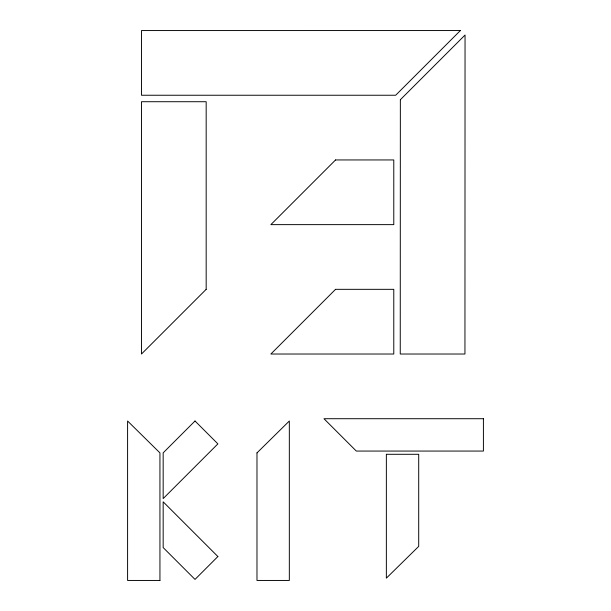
<?xml version="1.0" encoding="UTF-8"?>
<svg xmlns="http://www.w3.org/2000/svg" width="611" height="611" viewBox="0 0 611 611"><rect width="100%" height="100%" fill="white"/><g stroke="black" fill="none" stroke-linecap="round" stroke-linejoin="round"><path stroke-width="0.92" d="M256.987 452.888L256.979 580.45L289.331 580.45L289.331 421.002L256.987 452.888M386.366 454.294L386.358 578.151L418.703 546.394L418.711 454.294L386.366 454.294M400.358 99.723L400.251 354.021L464.948 354.021L465.047 35.026L400.358 99.723M460.381 30.55L395.684 95.24L141.485 95.247L141.485 30.558L460.381 30.55M206.174 289.331L141.485 354.021L141.485 101.716L206.174 101.716L206.174 289.331M335.561 159.945L270.864 224.634L393.782 224.634L393.782 159.945L335.561 159.945M195.016 421.002L163.168 452.843L163.168 498.591L217.883 443.876L195.016 421.002M335.561 289.331L270.864 354.021L393.782 354.021L393.782 289.331L335.561 289.331M217.883 556.537L195.016 579.411L163.168 547.571L163.168 501.822L217.883 556.537M483.408 418.718L323.96 418.711L356.305 451.063L483.408 451.063L483.408 418.718M159.945 580.45L127.592 580.45L127.592 421.002L159.937 452.888L159.945 580.45"/></g></svg>
